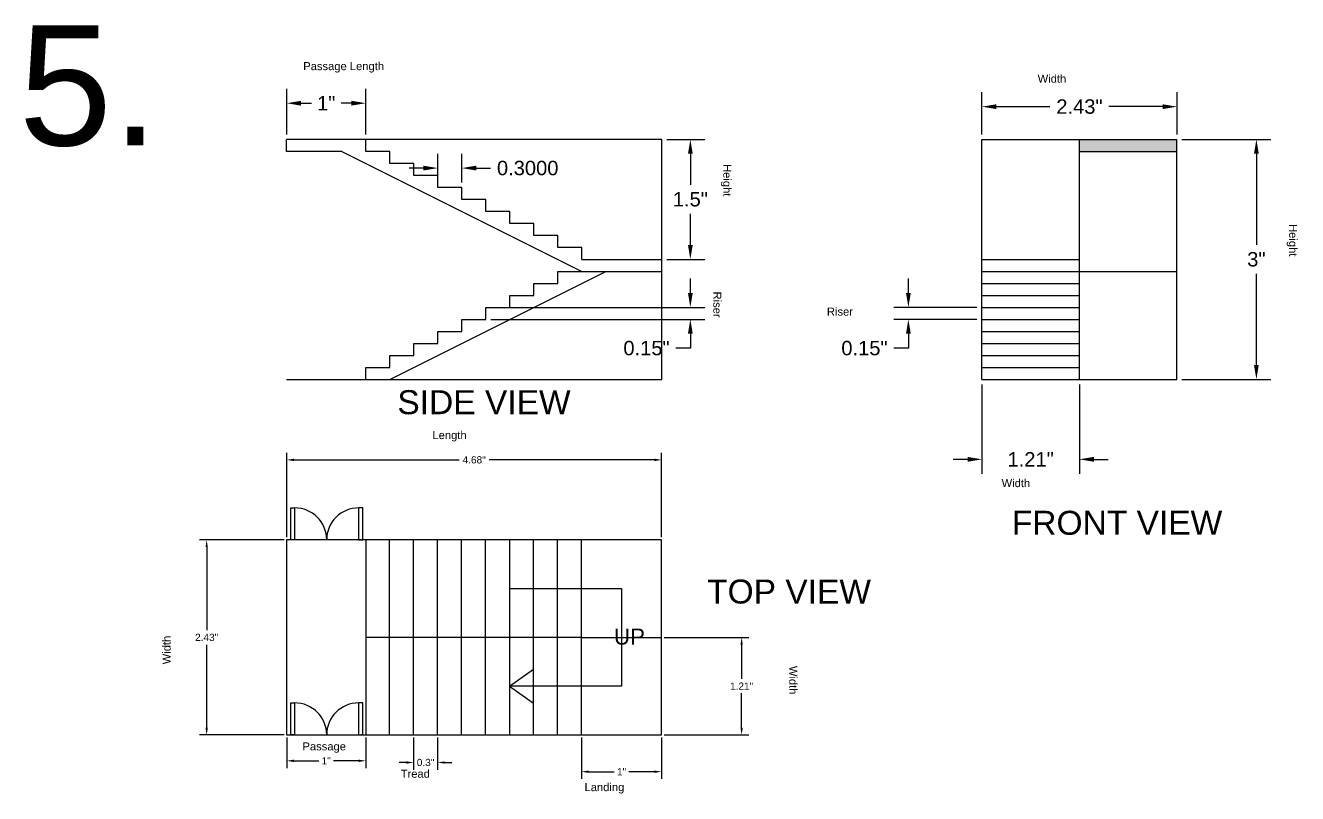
# Model space of a CAD drawing. Header units: millimetres. Extents: x 6012 to 6827, y 2898 to 3639.
# Drawn here: x 6811.4 to 6827.3, y 3303.2 to 3312.8 of the extents above; entities that cross this region are included whole.
import ezdxf

# ---------------------------------------------------------------- set-up
doc = ezdxf.new("R2010")
doc.units = ezdxf.units.MM
for name, color, linetype in [('dimensions', 30, 'Continuous'), ('Projections', 7, 'Continuous'), ('text', 170, 'Continuous')]:
    doc.layers.add(name, color=color, linetype=linetype)
doc.styles.get("Standard").update_dxf_attribs({"font": 'arial.ttf'})
doc.dimstyles.get("Standard").update_dxf_attribs({"dimtxt": 0.18, "dimasz": 0.18, "dimexe": 0.18, "dimexo": 0.0625, "dimgap": 0.09, "dimtad": 0, "dimtih": 1, "dimtoh": 1, "dimdec": 4, "dimzin": 0, "dimdsep": 46, "dimtxsty": 'Standard', "dimcen": 0.09, "dimadec": 0, "dimazin": 0, "dimtfac": 1, "dimtdec": 4, "dimtofl": 0, "dimtmove": 0, "dimatfit": 3, "dimfxl": 1, "dimtolj": 1, "dimtzin": 0, "dimarcsym": 0})

# ---------------------------------------------------------------- blocks, each defined once
blk = doc.blocks.new('*D91')
at = {"layer": 'Defpoints', "color": 0, "ltscale": 2, "transparency": 16777216}
for p in [(6819.349, 3307.37), (6814.663, 3306.37), (6819.349, 3306.37)]:
    blk.add_point(p, dxfattribs=at)
at = {"layer": 'dimensions', "color": 0, "lineweight": -2, "ltscale": 2, "transparency": 16777216}
for p, q in [((6814.663, 3306.402), (6814.663, 3307.46)), ((6819.349, 3306.402), (6819.349, 3307.46)), ((6814.753, 3307.37), (6816.82, 3307.37)), ((6819.259, 3307.37), (6817.192, 3307.37))]:
    blk.add_line(p, q, dxfattribs=at)
at = {"layer": 'dimensions', "color": 0, "ltscale": 2, "transparency": 16777216}
for points in [[(6814.753, 3307.385), (6814.753, 3307.355), (6814.663, 3307.37)], [(6819.259, 3307.385), (6819.259, 3307.355), (6819.349, 3307.37)]]:
    blk.add_solid(points, dxfattribs=at)
at = {"layer": 'dimensions', "color": 0, "ltscale": 2, "transparency": 16777216, "insert": (6817.006, 3307.37), "char_height": 0.09, "attachment_point": 5}
blk.add_mtext('\\A1;4.68"', dxfattribs=at)
blk = doc.blocks.new('*D92')
at = {"layer": 'Defpoints', "color": 0, "ltscale": 2, "transparency": 16777216}
for p in [(6814.663, 3306.37), (6813.663, 3303.932), (6814.663, 3303.932)]:
    blk.add_point(p, dxfattribs=at)
at = {"layer": 'dimensions', "color": 0, "lineweight": -2, "ltscale": 2, "transparency": 16777216}
for p, q in [((6814.631, 3306.37), (6813.573, 3306.37)), ((6813.663, 3306.28), (6813.663, 3305.242)), ((6813.663, 3304.022), (6813.663, 3305.06)), ((6814.631, 3303.932), (6813.573, 3303.932))]:
    blk.add_line(p, q, dxfattribs=at)
at = {"layer": 'dimensions', "color": 0, "ltscale": 2, "transparency": 16777216}
for points in [[(6813.648, 3306.28), (6813.678, 3306.28), (6813.663, 3306.37)], [(6813.648, 3304.022), (6813.678, 3304.022), (6813.663, 3303.932)]]:
    blk.add_solid(points, dxfattribs=at)
at = {"layer": 'dimensions', "color": 0, "ltscale": 2, "transparency": 16777216, "insert": (6813.663, 3305.151), "char_height": 0.09, "attachment_point": 5}
blk.add_mtext('\\A1;2.43"', dxfattribs=at)
blk = doc.blocks.new('*D93')
at = {"layer": 'Defpoints', "color": 0, "ltscale": 2, "transparency": 16777216}
for p in [(6814.663, 3303.932), (6815.652, 3303.932), (6815.652, 3303.608)]:
    blk.add_point(p, dxfattribs=at)
at = {"layer": 'dimensions', "color": 0, "lineweight": -2, "ltscale": 2, "transparency": 16777216}
for p, q in [((6814.663, 3303.901), (6814.663, 3303.518)), ((6815.652, 3303.901), (6815.652, 3303.518)), ((6814.753, 3303.608), (6815.065, 3303.608)), ((6815.562, 3303.608), (6815.25, 3303.608))]:
    blk.add_line(p, q, dxfattribs=at)
at = {"layer": 'dimensions', "color": 0, "ltscale": 2, "transparency": 16777216}
for points in [[(6814.753, 3303.623), (6814.753, 3303.593), (6814.663, 3303.608)], [(6815.562, 3303.623), (6815.562, 3303.593), (6815.652, 3303.608)]]:
    blk.add_solid(points, dxfattribs=at)
at = {"layer": 'dimensions', "color": 0, "ltscale": 2, "transparency": 16777216, "insert": (6815.157, 3303.608), "char_height": 0.09, "attachment_point": 5}
blk.add_mtext('\\A1;1"', dxfattribs=at)
blk = doc.blocks.new('*D94')
at = {"layer": 'Defpoints', "color": 0, "ltscale": 2, "transparency": 16777216}
for p in [(6816.249, 3303.932), (6816.549, 3303.932), (6816.549, 3303.587)]:
    blk.add_point(p, dxfattribs=at)
at = {"layer": 'dimensions', "color": 0, "lineweight": -2, "ltscale": 2, "transparency": 16777216}
for p, q in [((6816.249, 3303.901), (6816.249, 3303.497)), ((6816.549, 3303.901), (6816.549, 3303.497)), ((6816.159, 3303.587), (6816.069, 3303.587)), ((6816.639, 3303.587), (6816.729, 3303.587))]:
    blk.add_line(p, q, dxfattribs=at)
at = {"layer": 'dimensions', "color": 0, "ltscale": 2, "transparency": 16777216}
for points in [[(6816.159, 3303.602), (6816.159, 3303.572), (6816.249, 3303.587)], [(6816.639, 3303.602), (6816.639, 3303.572), (6816.549, 3303.587)]]:
    blk.add_solid(points, dxfattribs=at)
at = {"layer": 'dimensions', "color": 0, "ltscale": 2, "transparency": 16777216, "insert": (6816.399, 3303.587), "char_height": 0.09, "attachment_point": 5}
blk.add_mtext('\\A1;0.3"', dxfattribs=at)
blk = doc.blocks.new('*D95')
at = {"layer": 'Defpoints', "color": 0, "ltscale": 2, "transparency": 16777216}
for p in [(6819.349, 3305.151), (6819.349, 3303.932), (6820.349, 3303.932)]:
    blk.add_point(p, dxfattribs=at)
at = {"layer": 'dimensions', "color": 0, "lineweight": -2, "ltscale": 2, "transparency": 16777216}
for p, q in [((6819.38, 3305.151), (6820.439, 3305.151)), ((6820.349, 3305.061), (6820.349, 3304.632)), ((6820.349, 3304.022), (6820.349, 3304.452)), ((6819.38, 3303.932), (6820.439, 3303.932))]:
    blk.add_line(p, q, dxfattribs=at)
at = {"layer": 'dimensions', "color": 0, "ltscale": 2, "transparency": 16777216}
for points in [[(6820.334, 3305.061), (6820.364, 3305.061), (6820.349, 3305.151)], [(6820.334, 3304.022), (6820.364, 3304.022), (6820.349, 3303.932)]]:
    blk.add_solid(points, dxfattribs=at)
at = {"layer": 'dimensions', "color": 0, "ltscale": 2, "transparency": 16777216, "insert": (6820.349, 3304.542), "char_height": 0.09, "attachment_point": 5}
blk.add_mtext('\\A1;1.21"', dxfattribs=at)
blk = doc.blocks.new('*D96')
at = {"layer": 'Defpoints', "color": 0, "ltscale": 2, "transparency": 16777216}
for p in [(6818.349, 3303.932), (6819.349, 3303.932), (6819.349, 3303.472)]:
    blk.add_point(p, dxfattribs=at)
at = {"layer": 'dimensions', "color": 0, "lineweight": -2, "ltscale": 2, "transparency": 16777216}
for p, q in [((6818.349, 3303.901), (6818.349, 3303.382)), ((6819.349, 3303.901), (6819.349, 3303.382)), ((6818.439, 3303.472), (6818.756, 3303.472)), ((6819.259, 3303.472), (6818.941, 3303.472))]:
    blk.add_line(p, q, dxfattribs=at)
at = {"layer": 'dimensions', "color": 0, "ltscale": 2, "transparency": 16777216}
for points in [[(6818.439, 3303.487), (6818.439, 3303.457), (6818.349, 3303.472)], [(6819.259, 3303.487), (6819.259, 3303.457), (6819.349, 3303.472)]]:
    blk.add_solid(points, dxfattribs=at)
at = {"layer": 'dimensions', "color": 0, "ltscale": 2, "transparency": 16777216, "insert": (6818.849, 3303.472), "char_height": 0.09, "attachment_point": 5}
blk.add_mtext('\\A1;1"', dxfattribs=at)
blk = doc.blocks.new('Door')
at = {"layer": 'Projections', "ltscale": 2}
for p, q in [((-0.45, 0), (-0.45, 0.4)), ((-0.45, 0.4), (-0.4, 0.4)), ((-0.4, 0), (-0.4, 0.4)), ((0.4, 0), (0.4, 0.4)), ((0.425, 0.399), (0.4, 0.399)), ((0.45, 0.399), (0.425, 0.399)), ((0.45, 0), (0.45, 0.399)), ((-0.4, 0), (-0.45, 0)), ((0.4, 0), (0.45, 0)), ((0.45, 0), (0.425, 0))]:
    blk.add_line(p, q, dxfattribs=at)
for centre, start, end in [((-0.4, 0), 0, 90), ((0.4, 0), 90, 180)]:
    blk.add_arc(centre, 0.4, start, end, dxfattribs=at)
blk = doc.blocks.new('*D97')
at = {"layer": 'Defpoints', "color": 0, "ltscale": 2, "transparency": 16777216}
for p in [(6819.352, 3311.377), (6819.352, 3309.877), (6819.708, 3309.877)]:
    blk.add_point(p, dxfattribs=at)
at = {"layer": 'dimensions', "color": 0, "lineweight": -2, "ltscale": 2, "transparency": 16777216}
for p, q in [((6819.414, 3311.377), (6819.888, 3311.377)), ((6819.708, 3311.197), (6819.708, 3310.808)), ((6819.708, 3310.057), (6819.708, 3310.445)), ((6819.414, 3309.877), (6819.888, 3309.877))]:
    blk.add_line(p, q, dxfattribs=at)
at = {"layer": 'dimensions', "color": 0, "ltscale": 2, "transparency": 16777216}
for points in [[(6819.678, 3311.197), (6819.738, 3311.197), (6819.708, 3311.377)], [(6819.678, 3310.057), (6819.738, 3310.057), (6819.708, 3309.877)]]:
    blk.add_solid(points, dxfattribs=at)
at = {"layer": 'dimensions', "color": 0, "ltscale": 2, "transparency": 16777216, "insert": (6819.708, 3310.627), "char_height": 0.18, "attachment_point": 5}
blk.add_mtext('\\A1;1.5"', dxfattribs=at)
blk = doc.blocks.new('*D98')
at = {"layer": 'Defpoints', "color": 0, "ltscale": 2, "transparency": 16777216}
for p in [(6817.152, 3309.277), (6817.152, 3309.127), (6819.708, 3309.127)]:
    blk.add_point(p, dxfattribs=at)
at = {"layer": 'dimensions', "color": 0, "lineweight": -2, "ltscale": 2, "transparency": 16777216}
for p, q in [((6819.708, 3309.457), (6819.708, 3309.637)), ((6817.214, 3309.277), (6819.888, 3309.277)), ((6817.214, 3309.127), (6819.888, 3309.127)), ((6819.708, 3308.947), (6819.708, 3308.767)), ((6819.708, 3308.767), (6819.528, 3308.767))]:
    blk.add_line(p, q, dxfattribs=at)
at = {"layer": 'dimensions', "color": 0, "ltscale": 2, "transparency": 16777216}
for points in [[(6819.678, 3309.457), (6819.738, 3309.457), (6819.708, 3309.277)], [(6819.678, 3308.947), (6819.738, 3308.947), (6819.708, 3309.127)]]:
    blk.add_solid(points, dxfattribs=at)
at = {"layer": 'dimensions', "color": 0, "ltscale": 2, "transparency": 16777216, "insert": (6819.16, 3308.767), "char_height": 0.18, "attachment_point": 5}
blk.add_mtext('\\A1;0.15"', dxfattribs=at)
blk = doc.blocks.new('*D99')
at = {"layer": 'Defpoints', "color": 0, "ltscale": 2, "transparency": 16777216}
for p in [(6815.652, 3311.829), (6814.663, 3311.377), (6815.652, 3311.377)]:
    blk.add_point(p, dxfattribs=at)
at = {"layer": 'dimensions', "color": 0, "lineweight": -2, "ltscale": 2, "transparency": 16777216}
for p, q in [((6814.663, 3311.439), (6814.663, 3312.009)), ((6815.652, 3311.439), (6815.652, 3312.009)), ((6814.843, 3311.829), (6814.972, 3311.829)), ((6815.472, 3311.829), (6815.342, 3311.829))]:
    blk.add_line(p, q, dxfattribs=at)
at = {"layer": 'dimensions', "color": 0, "ltscale": 2, "transparency": 16777216}
for points in [[(6814.843, 3311.859), (6814.843, 3311.799), (6814.663, 3311.829)], [(6815.472, 3311.859), (6815.472, 3311.799), (6815.652, 3311.829)]]:
    blk.add_solid(points, dxfattribs=at)
at = {"layer": 'dimensions', "color": 0, "ltscale": 2, "transparency": 16777216, "insert": (6815.157, 3311.829), "char_height": 0.18, "attachment_point": 5}
blk.add_mtext('\\A1;1"', dxfattribs=at)
blk = doc.blocks.new('*D86')
at = {"layer": 'Defpoints', "color": 0, "ltscale": 2, "transparency": 16777216}
for p in [(6823.352, 3309.277), (6822.433, 3309.127), (6823.352, 3309.127)]:
    blk.add_point(p, dxfattribs=at)
at = {"layer": 'dimensions', "color": 0, "lineweight": -2, "ltscale": 2, "transparency": 16777216}
for p, q in [((6822.433, 3309.457), (6822.433, 3309.637)), ((6823.289, 3309.277), (6822.253, 3309.277)), ((6823.289, 3309.127), (6822.253, 3309.127)), ((6822.433, 3308.947), (6822.433, 3308.767)), ((6822.433, 3308.767), (6822.253, 3308.767))]:
    blk.add_line(p, q, dxfattribs=at)
at = {"layer": 'dimensions', "color": 0, "ltscale": 2, "transparency": 16777216}
for points in [[(6822.403, 3309.457), (6822.463, 3309.457), (6822.433, 3309.277)], [(6822.403, 3308.947), (6822.463, 3308.947), (6822.433, 3309.127)]]:
    blk.add_solid(points, dxfattribs=at)
at = {"layer": 'dimensions', "color": 0, "ltscale": 2, "transparency": 16777216, "insert": (6821.884, 3308.767), "char_height": 0.18, "attachment_point": 5}
blk.add_mtext('\\A1;0.15"', dxfattribs=at)
blk = doc.blocks.new('*D87')
at = {"layer": 'Defpoints', "color": 0, "ltscale": 2, "transparency": 16777216}
for p in [(6825.79, 3311.786), (6823.352, 3311.377), (6825.79, 3311.377)]:
    blk.add_point(p, dxfattribs=at)
at = {"layer": 'dimensions', "color": 0, "lineweight": -2, "ltscale": 2, "transparency": 16777216}
for p, q in [((6823.352, 3311.439), (6823.352, 3311.966)), ((6825.79, 3311.439), (6825.79, 3311.966)), ((6823.532, 3311.786), (6824.201, 3311.786)), ((6825.61, 3311.786), (6824.94, 3311.786))]:
    blk.add_line(p, q, dxfattribs=at)
at = {"layer": 'dimensions', "color": 0, "ltscale": 2, "transparency": 16777216}
for points in [[(6823.532, 3311.816), (6823.532, 3311.756), (6823.352, 3311.786)], [(6825.61, 3311.816), (6825.61, 3311.756), (6825.79, 3311.786)]]:
    blk.add_solid(points, dxfattribs=at)
at = {"layer": 'dimensions', "color": 0, "ltscale": 2, "transparency": 16777216, "insert": (6824.571, 3311.786), "char_height": 0.18, "attachment_point": 5}
blk.add_mtext('\\A1;2.43"', dxfattribs=at)
blk = doc.blocks.new('*D88')
at = {"layer": 'Defpoints', "color": 0, "ltscale": 2, "transparency": 16777216}
for p in [(6823.352, 3308.377), (6824.571, 3308.377), (6824.571, 3307.377)]:
    blk.add_point(p, dxfattribs=at)
at = {"layer": 'dimensions', "color": 0, "lineweight": -2, "ltscale": 2, "transparency": 16777216}
for p, q in [((6823.352, 3308.314), (6823.352, 3307.197)), ((6824.571, 3308.314), (6824.571, 3307.197)), ((6823.172, 3307.377), (6822.992, 3307.377)), ((6824.751, 3307.377), (6824.931, 3307.377))]:
    blk.add_line(p, q, dxfattribs=at)
at = {"layer": 'dimensions', "color": 0, "ltscale": 2, "transparency": 16777216}
for points in [[(6823.172, 3307.407), (6823.172, 3307.347), (6823.352, 3307.377)], [(6824.751, 3307.407), (6824.751, 3307.347), (6824.571, 3307.377)]]:
    blk.add_solid(points, dxfattribs=at)
at = {"layer": 'dimensions', "color": 0, "ltscale": 2, "transparency": 16777216, "insert": (6823.961, 3307.377), "char_height": 0.18, "attachment_point": 5}
blk.add_mtext('\\A1;1.21"', dxfattribs=at)
blk = doc.blocks.new('*D89')
at = {"layer": 'Defpoints', "color": 0, "ltscale": 2, "transparency": 16777216}
for p in [(6825.79, 3311.377), (6826.782, 3311.377), (6825.79, 3308.377)]:
    blk.add_point(p, dxfattribs=at)
at = {"layer": 'dimensions', "color": 0, "lineweight": -2, "ltscale": 2, "transparency": 16777216}
for p, q in [((6825.852, 3311.377), (6826.962, 3311.377)), ((6826.782, 3311.197), (6826.782, 3310.059)), ((6826.782, 3308.557), (6826.782, 3309.695)), ((6825.852, 3308.377), (6826.962, 3308.377))]:
    blk.add_line(p, q, dxfattribs=at)
at = {"layer": 'dimensions', "color": 0, "ltscale": 2, "transparency": 16777216}
for points in [[(6826.752, 3311.197), (6826.812, 3311.197), (6826.782, 3311.377)], [(6826.752, 3308.557), (6826.812, 3308.557), (6826.782, 3308.377)]]:
    blk.add_solid(points, dxfattribs=at)
at = {"layer": 'dimensions', "color": 0, "ltscale": 2, "transparency": 16777216, "insert": (6826.782, 3309.877), "char_height": 0.18, "attachment_point": 5}
blk.add_mtext('\\A1;3"', dxfattribs=at)
blk = doc.blocks.new('*D90')
at = {"layer": 'Defpoints', "color": 0, "ltscale": 2, "transparency": 16777216}
for p in [(6816.852, 3311.018), (6816.552, 3310.777), (6816.852, 3310.777)]:
    blk.add_point(p, dxfattribs=at)
at = {"layer": 'text', "color": 0, "lineweight": -2, "ltscale": 2, "transparency": 16777216}
for p, q in [((6816.552, 3310.839), (6816.552, 3311.198)), ((6816.852, 3310.839), (6816.852, 3311.198)), ((6816.372, 3311.018), (6816.192, 3311.018)), ((6817.032, 3311.018), (6817.212, 3311.018))]:
    blk.add_line(p, q, dxfattribs=at)
at = {"layer": 'text', "color": 0, "ltscale": 2, "transparency": 16777216}
for points in [[(6816.372, 3311.048), (6816.372, 3310.988), (6816.552, 3311.018)], [(6817.032, 3311.048), (6817.032, 3310.988), (6816.852, 3311.018)]]:
    blk.add_solid(points, dxfattribs=at)
at = {"layer": 'text', "color": 0, "ltscale": 2, "transparency": 16777216, "insert": (6817.675, 3311.018), "char_height": 0.18, "attachment_point": 5}
blk.add_mtext('\\A1;0.3000', dxfattribs=at)

msp = doc.modelspace()

# ---------------------------------------------------------------- hatches: boundary and pattern name
at = {"ltscale": 2}
h = msp.add_hatch(dxfattribs=at)
h.set_pattern_fill('AR-CONC', color=256, scale=0.005)
h.set_pattern_definition([(50, (6748.043363, 3286.68159), (0.035863009, -0.003137607), [0.00375, -0.04125]), (355, (6748.043363, 3286.68159), (-0.006937567, 0.037609607), [0.003, -0.033]), (100.451444, (6748.04635, 3286.681327), (0.028925442, 0.034472), [0.00318701, -0.035057106]), (46.1842, (6748.043363, 3286.69159), (0.053362067, -0.008275964), [0.005625, -0.061875]), (96.635635, (6748.04781, 3286.6909), (0.046733097, 0.04870593), [0.004780517, -0.052585688]), (351.184164, (6748.04336, 3286.69159), (0.046733097, 0.04870593), [0.0045, -0.0495]), (21, (6748.048363, 3286.68909), (0.029845353, -0.020130945), [0.00375, -0.04125]), (326, (6748.048363, 3286.68909), (0.012165767, 0.036257502), [0.003, -0.033]), (71.451445, (6748.05085, 3286.68741), (0.042011119, 0.016126558), [0.00318701, -0.035057106]), (37.5, (6748.043363, 3286.681589), (0.0006079928, 0.0166446927), [0, -0.0326, 0, -0.0335, 0, -0.033125]), (7.5, (6748.043363, 3286.681589), (0.013153477, 0.0197205856), [0, -0.0191, 0, -0.03185, 0, -0.012625]), (327.5, (6748.032213, 3286.681589), (0.0266911218, -0.0011277436), [0, -0.0125, 0, -0.039, 0, -0.05175]), (317.5, (6748.027213, 3286.681589), (0.0291593085, 0.005005249), [0, -0.01625, 0, -0.0259, 0, -0.03675])])
h.paths.add_polyline_path([(6825.78957, 3311.22659), (6825.78957, 3311.37659), (6824.57057, 3311.37659), (6824.57057, 3311.22659)])

# ---------------------------------------------------------------- linework, layer by layer
for p, q in [((6819.35157, 3311.37659), (6814.66258, 3311.37659)), ((6814.66258, 3311.22659), (6814.66258, 3311.37659)), ((6815.65157, 3311.37659), (6815.35157, 3311.37659)), ((6815.65157, 3311.22659), (6815.65157, 3311.37659)), ((6819.35157, 3308.37659), (6819.35157, 3311.37659)), ((6823.35157, 3308.37659), (6823.35157, 3311.37659)), ((6823.35157, 3311.37659), (6825.78957, 3311.37659)), ((6824.57057, 3308.37659), (6824.57057, 3311.37659)), ((6825.78957, 3308.37659), (6825.78957, 3311.37659)), ((6815.35157, 3311.22659), (6814.66258, 3311.22659)), ((6815.35157, 3311.22659), (6818.05157, 3309.87659)), ((6815.95157, 3311.22659), (6815.65157, 3311.22659)), ((6815.95157, 3311.07659), (6815.95157, 3311.22659)), ((6824.57057, 3311.22659), (6825.78957, 3311.22659)), ((6816.25157, 3311.07659), (6815.95157, 3311.07659)), ((6816.25157, 3310.92659), (6816.25157, 3311.07659)), ((6816.55157, 3310.92659), (6816.25157, 3310.92659)), ((6816.55157, 3310.77659), (6816.55157, 3310.92659)), ((6816.85157, 3310.77659), (6816.55157, 3310.77659)), ((6816.85157, 3310.62659), (6816.85157, 3310.77659)), ((6817.15157, 3310.62659), (6816.85157, 3310.62659)), ((6817.15157, 3310.47659), (6817.15157, 3310.62659)), ((6817.45157, 3310.47659), (6817.15157, 3310.47659)), ((6817.45157, 3310.32659), (6817.45157, 3310.47659)), ((6817.75157, 3310.32659), (6817.45157, 3310.32659)), ((6817.75157, 3310.17659), (6817.75157, 3310.32659)), ((6818.05157, 3310.17659), (6817.75157, 3310.17659)), ((6818.05157, 3310.02659), (6818.05157, 3310.17659)), ((6818.35157, 3310.02659), (6818.05157, 3310.02659)), ((6818.35157, 3309.87659), (6818.35157, 3310.02659)), ((6818.05157, 3309.87659), (6818.35157, 3309.72659)), ((6818.35157, 3309.87659), (6818.65157, 3309.87659)), ((6818.65157, 3309.87659), (6819.35157, 3309.87659)), ((6823.35157, 3309.87659), (6824.57057, 3309.87659)), ((6818.05157, 3309.57659), (6818.05157, 3309.72659)), ((6818.05157, 3309.72659), (6818.35157, 3309.72659)), ((6818.35157, 3309.72659), (6819.35157, 3309.72659)), ((6818.35157, 3309.57659), (6818.65157, 3309.72659)), ((6823.35157, 3309.72659), (6825.78957, 3309.72659)), ((6815.95157, 3308.37659), (6818.35157, 3309.57659)), ((6817.75157, 3309.42659), (6817.75157, 3309.57659)), ((6817.75157, 3309.57659), (6818.05157, 3309.57659)), ((6823.35157, 3309.57659), (6824.57057, 3309.57659)), ((6817.45157, 3309.27659), (6817.45157, 3309.42659)), ((6817.45157, 3309.42659), (6817.75157, 3309.42659)), ((6823.35157, 3309.42659), (6824.57057, 3309.42659)), ((6817.15157, 3309.12659), (6817.15157, 3309.27659)), ((6817.15157, 3309.27659), (6817.45157, 3309.27659)), ((6823.35157, 3309.27659), (6824.57057, 3309.27659)), ((6816.85157, 3308.97659), (6816.85157, 3309.12659)), ((6816.85157, 3309.12659), (6817.15157, 3309.12659)), ((6823.35157, 3309.12659), (6824.57057, 3309.12659)), ((6816.25157, 3308.67659), (6816.25157, 3308.82659)), ((6816.25157, 3308.82659), (6816.55157, 3308.82659)), ((6816.55157, 3308.82659), (6816.55157, 3308.97659)), ((6816.55157, 3308.97659), (6816.85157, 3308.97659)), ((6823.35157, 3308.97659), (6824.57057, 3308.97659)), ((6823.35157, 3308.82659), (6824.57057, 3308.82659)), ((6815.95157, 3308.52659), (6815.95157, 3308.67659)), ((6815.95157, 3308.67659), (6816.25157, 3308.67659)), ((6823.35157, 3308.67659), (6824.57057, 3308.67659)), ((6815.65157, 3308.37659), (6815.65157, 3308.52659)), ((6815.65157, 3308.52659), (6815.95157, 3308.52659)), ((6823.35157, 3308.52659), (6824.57057, 3308.52659)), ((6814.66258, 3308.37659), (6819.35157, 3308.37659)), ((6823.35157, 3308.37659), (6825.78957, 3308.37659)), ((6819.34858, 3306.3703), (6814.66258, 3306.3703)), ((6814.66258, 3306.3703), (6814.66258, 3303.9323)), ((6815.65157, 3306.3703), (6815.65157, 3303.9323)), ((6815.94858, 3303.9323), (6815.94858, 3306.3703)), ((6816.24858, 3303.9323), (6816.24858, 3306.3703)), ((6816.54858, 3303.9323), (6816.54858, 3306.3703)), ((6816.84858, 3303.9323), (6816.84858, 3306.3703)), ((6817.14858, 3303.9323), (6817.14858, 3306.3703)), ((6817.44858, 3306.3703), (6817.44858, 3305.1513)), ((6817.74858, 3303.9323), (6817.74858, 3306.3703)), ((6818.04858, 3303.9323), (6818.04858, 3306.3703)), ((6818.34858, 3303.9323), (6818.34858, 3306.3703)), ((6819.34858, 3303.9323), (6819.34858, 3306.3703)), ((6817.44858, 3305.7608), (6818.84858, 3305.7608)), ((6818.84858, 3305.7608), (6818.84858, 3304.5418)), ((6818.34858, 3305.1513), (6815.65157, 3305.1513)), ((6817.44858, 3305.1513), (6817.44858, 3303.9323)), ((6818.34858, 3305.1513), (6819.34858, 3305.1513)), ((6817.44858, 3304.5418), (6817.74858, 3304.7542)), ((6818.84858, 3304.5418), (6817.44858, 3304.5418)), ((6817.44858, 3304.5418), (6817.74858, 3304.3294)), ((6814.66258, 3303.9323), (6819.34858, 3303.9323))]:
    msp.add_line(p, q, dxfattribs=at)

# ---------------------------------------------------------------- block references
at = {"layer": 'Projections', "color": 7, "true_color": 0xffffff}
for p in [(6815.16288, 3306.3703), (6815.16288, 3303.9323)]:
    msp.add_blockref('Door', p, dxfattribs=at)

# ---------------------------------------------------------------- texts
at = {"color": 30, "linetype": 'ByBlock', "true_color": 0xf26722, "insert": (6811.31416, 3312.80138), "char_height": 1.5, "attachment_point": 1}
msp.add_mtext_dynamic_manual_height_columns('5.', width=1.2460068, gutter_width=12.5, heights=[0], dxfattribs=at)
at = {"layer": 'text', "ltscale": 2}
for s, height, p in [('Passage Length', 0.1, (6814.86997, 3312.24236)), ('Width', 0.1, (6824.04863, 3312.08604)), ('Riser ', 0.1, (6821.41436, 3309.17359)), ('SIDE VIEW', 0.3, (6816.04636, 3307.94159)), (' Length', 0.1, (6816.44568, 3307.63029)), ('Width', 0.1, (6823.59836, 3307.02959)), ('FRONT VIEW', 0.3, (6823.72536, 3306.43359)), ('TOP VIEW', 0.3, (6819.91714, 3305.57455)), ('UP', 0.2, (6818.75285, 3305.0607)), ('Passage', 0.1, (6814.8605, 3303.7385)), ('Tread  ', 0.1, (6816.08795, 3303.39647)), ('Landing', 0.1, (6818.38565, 3303.22881))]:
    msp.add_text(s, height=height, dxfattribs=at).set_placement(p)
for s, rotation, p in [(' Height', 270, (6820.11936, 3311.10659)), ('Height', 270, (6827.19136, 3310.31759)), ('Riser ', 270, (6819.99536, 3309.47459)), (' Width', 90, (6813.21191, 3304.77566)), (' Width', 270, (6820.94424, 3304.83364))]:
    msp.add_text(s, height=0.1, rotation=rotation, dxfattribs=at).set_placement(p)

# ---------------------------------------------------------------- dimensions: what is measured, and where the dimension line sits
at = {"layer": 'dimensions', "ltscale": 2}
for p1, p2, distance, text, picture, middle in [((6814.66258, 3311.37659), (6815.65157, 3311.37659), 0.4522, '1"', '*D99', (6815.15708, 3311.82879)), ((6823.35157, 3311.37659), (6825.78957, 3311.37659), 0.40991, '2.43"', '*D87', (6824.57057, 3311.78649)), ((6819.35157, 3311.37659), (6819.35157, 3309.87659), 0.35679, '1.5"', '*D97', (6819.70836, 3310.62659)), ((6817.15157, 3309.27659), (6817.15157, 3309.12659), 2.55679, '0.15"', '*D98', (6819.16014, 3308.76659)), ((6823.35157, 3309.27659), (6823.35157, 3309.12659), -0.91889, '0.15"', '*D86', (6821.88445, 3308.76659))]:
    dim = msp.add_aligned_dim(p1=p1, p2=p2, distance=distance, text=text, dimstyle='Standard', dxfattribs=at)
    dim.commit()
    dim.dimension.update_dxf_attribs({"geometry": picture, "text_midpoint": middle})
dim = msp.add_linear_dim(base=(6826.78186, 3311.37659), p1=(6825.78957, 3308.37659), p2=(6825.78957, 3311.37659), angle=90, text='3"', dimstyle='Standard', dxfattribs=at)
dim.commit()
dim.dimension.update_dxf_attribs({"geometry": '*D89', "text_midpoint": (6826.78186, 3309.87659)})
dim = msp.add_linear_dim(base=(6824.57057, 3307.37659), p1=(6823.35157, 3308.37659), p2=(6824.57057, 3308.37659), text='1.21"', dimstyle='Standard', dxfattribs=at)
dim.commit()
dim.dimension.update_dxf_attribs({"geometry": '*D88', "text_midpoint": (6823.96107, 3307.37659)})
for p1, p2, distance, text, picture, middle in [((6814.66258, 3306.3703), (6819.34858, 3306.3703), 1, '4.68"', '*D91', (6817.00558, 3307.3703)), ((6814.66258, 3306.3703), (6814.66258, 3303.9323), -1, '2.43"', '*D92', (6813.66258, 3305.1513)), ((6819.34858, 3305.1513), (6819.34858, 3303.9323), 1, '1.21"', '*D95', (6820.34858, 3304.5418)), ((6814.66258, 3303.9323), (6815.65157, 3303.9323), -0.32424, '1"', '*D93', (6815.15708, 3303.60805)), ((6816.24858, 3303.9323), (6816.54858, 3303.9323), -0.34523, '0.3"', '*D94', (6816.39858, 3303.58707)), ((6818.34858, 3303.9323), (6819.34858, 3303.9323), -0.46031, '1"', '*D96', (6818.84858, 3303.47199))]:
    dim = msp.add_aligned_dim(p1=p1, p2=p2, distance=distance, text=text, dimstyle='Standard', override={"dimscale": 0.5}, dxfattribs=at)
    dim.commit()
    dim.dimension.update_dxf_attribs({"geometry": picture, "text_midpoint": middle})
at = {"layer": 'text', "color": 30, "ltscale": 2, "true_color": 0xf26722}
dim = msp.add_linear_dim(base=(6816.85157, 3311.01801), p1=(6816.55157, 3310.77659), p2=(6816.85157, 3310.77659), dimstyle='Standard', dxfattribs=at)
dim.commit()
dim.dimension.update_dxf_attribs({"geometry": '*D90', "text_midpoint": (6817.67489, 3311.01801)})

doc.saveas('drawing.dxf')
